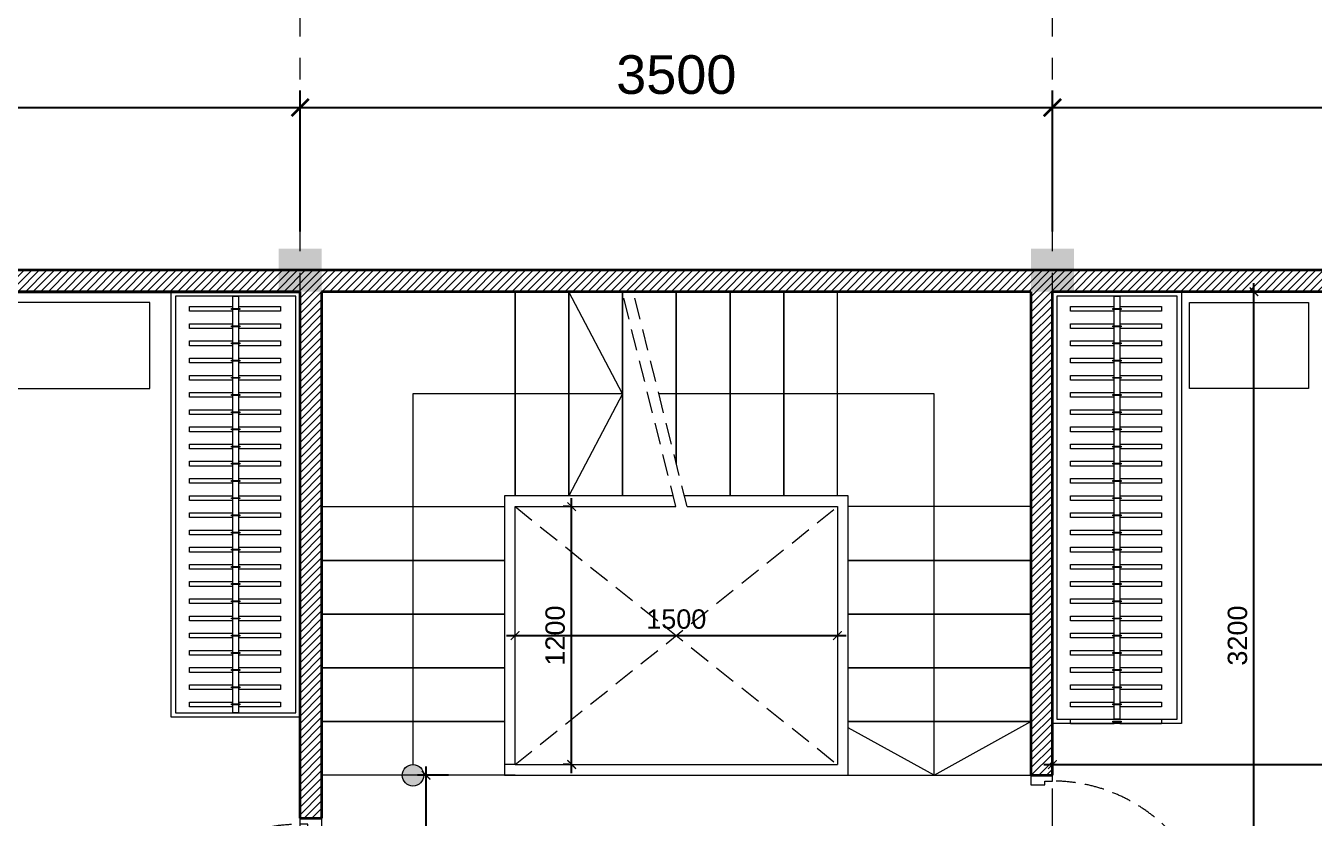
# Model space of a CAD drawing. Header units: inches. Extents: x 1198002 to 1275033, y 93432 to 197262.
# Drawn here: x 1251824 to 1257819, y 144554 to 148241 of the extents above; entities that cross this region are included whole.
import ezdxf

# ---------------------------------------------------------------- set-up
doc = ezdxf.new("R2010")
doc.units = ezdxf.units.IN
doc.header["$LTSCALE"] = 100
doc.header["$MEASUREMENT"] = 0
doc.header["$PDMODE"] = 35
doc.linetypes.add('CENTERX2', pattern=[4, 2.5, -0.5, 0.5, -0.5])
doc.linetypes.add('DASHEDX2', pattern=[1.5, 1, -0.5])
for name, color, linetype, lineweight in [('1', 1, 'Continuous', 18), ('183', 183, 'Continuous', 5), ('2', 2, 'Continuous', 13), ('4', 4, 'Continuous', 35), ('8', 252, 'Continuous', 5), ('8CUA', 8, 'Continuous', 5), ('9GRID', 251, 'CENTERX2', 5), ('9HIDDEN', 251, 'DASHEDX2', 5), ('DIM', 135, 'Continuous', 9)]:
    doc.layers.add(name, color=color, linetype=linetype, lineweight=lineweight)
doc.layers.add('13COLUMB', color=13, linetype='Continuous')
doc.styles.add('CVN', font='VHELVEN.TTF')
doc.dimstyles.new('D100', dxfattribs={"dimscale": 100, "dimtxt": 1.8, "dimasz": 0.8, "dimexe": 0.8, "dimexo": 0.8, "dimgap": 0.6, "dimtad": 1, "dimdec": 0, "dimrnd": 5, "dimzin": 12, "dimdsep": 46, "dimtxsty": 'CVN', "dimblk1": 'ARCHTICK', "dimblk2": 'ARCHTICK', "dimsah": 1, "dimcen": 0.8, "dimdle": 0.8, "dimclrd": 256, "dimclre": 256, "dimclrt": 7, "dimadec": 0, "dimazin": 3, "dimtfac": 1, "dimtdec": 0, "dimtix": 1, "dimtmove": 2, "dimatfit": 3, "dimldrblk": 'ARCHTICK', "dimfxl": 1, "dimtolj": 1, "dimarcsym": 0})
doc.dimstyles.new('D70', dxfattribs={"dimscale": 50, "dimtxt": 1.8, "dimasz": 0.8, "dimexe": 0.8, "dimexo": 0.8, "dimgap": 0.6, "dimtad": 1, "dimdec": 0, "dimrnd": 5, "dimzin": 12, "dimdsep": 46, "dimtxsty": 'CVN', "dimblk1": 'ARCHTICK', "dimblk2": 'ARCHTICK', "dimsah": 1, "dimcen": 0.8, "dimdle": 0.8, "dimclrd": 256, "dimclre": 256, "dimclrt": 7, "dimadec": 0, "dimazin": 3, "dimtfac": 1, "dimtdec": 0, "dimtix": 1, "dimtmove": 2, "dimatfit": 3, "dimldrblk": 'ARCHTICK', "dimfxl": 1, "dimtolj": 1, "dimarcsym": 0})

# ---------------------------------------------------------------- blocks, each defined once
blk = doc.blocks.new('*U176')
for points in [[(30, 0), (0, 0), (0, 111.1), (50, 111.1), (50, 40), (30, 40)], [(981.1, 0), (1011.1, 0), (1011.1, 111.1), (961.1, 111.1), (961.1, 40), (981.1, 40)]]:
    blk.add_lwpolyline(points, close=True)
blk.add_lwpolyline([(55, -80), (70, -80), (70, 0), (30, 0), (30, -80), (45, -80), (45, -60), (55, -60), (55, -80)])
at = {"layer": '8CUA'}
for p, q in [((30, -871.1), (30, -80)), ((70, -80), (70, -871.1))]:
    blk.add_line(p, q, dxfattribs=at)
at = {"layer": '8CUA', "const_width": 10}
for points in [[(50, -891.1), (50, -60)], [(20.3, -906.1), (9.6, -906.1), (9.6, -916.1), (20.3, -916.1)], [(55, -871.1), (70, -871.1), (70, -951.1), (30, -951.1), (30, -871.1), (45, -871.1), (45, -891.1), (55, -891.1), (55, -871.1)], [(79.7, -906.1), (90.4, -906.1), (90.4, -916.1), (79.7, -916.1)]]:
    blk.add_lwpolyline(points, dxfattribs=at)
for points in [[(-10.4, -941.1), (9.6, -936.1), (9.6, -791.1), (-5.4, -791.1)], [(110.4, -941.1), (90.4, -936.1), (90.4, -791.1), (105.4, -791.1)]]:
    blk.add_lwpolyline(points, close=True, dxfattribs=at)
at = {"layer": '8CUA'}
for centre, start, end in [((70, -911.1), 143.1301, 216.8699), ((30, -911.1), 323.1301, 36.8699)]:
    blk.add_arc(centre, 50, start, end, dxfattribs=at)
at = {"layer": '9HIDDEN', "lineweight": 5}
blk.add_arc((30, 0), 951.1, 270, 0, dxfattribs=at)
blk = doc.blocks.new('*U177')
for points in [[(30, 0), (0, 0), (0, 111.1), (50, 111.1), (50, 40), (30, 40)], [(870, 0), (900, 0), (900, 111.1), (850, 111.1), (850, 40), (870, 40)]]:
    blk.add_lwpolyline(points, close=True)
blk.add_lwpolyline([(55, -80), (70, -80), (70, 0), (30, 0), (30, -80), (45, -80), (45, -60), (55, -60), (55, -80)])
at = {"layer": '8CUA'}
for p, q in [((30, -760), (30, -80)), ((70, -80), (70, -760))]:
    blk.add_line(p, q, dxfattribs=at)
at = {"layer": '8CUA', "const_width": 10}
for points in [[(50, -780), (50, -60)], [(20.3, -795), (9.6, -795), (9.6, -805), (20.3, -805)], [(55, -760), (70, -760), (70, -840), (30, -840), (30, -760), (45, -760), (45, -780), (55, -780), (55, -760)], [(79.7, -795), (90.4, -795), (90.4, -805), (79.7, -805)]]:
    blk.add_lwpolyline(points, dxfattribs=at)
for points in [[(-10.4, -830), (9.6, -825), (9.6, -680), (-5.4, -680)], [(110.4, -830), (90.4, -825), (90.4, -680), (105.4, -680)]]:
    blk.add_lwpolyline(points, close=True, dxfattribs=at)
at = {"layer": '8CUA'}
for centre, start, end in [((70, -800), 143.1301, 216.8699), ((30, -800), 323.1301, 36.8699)]:
    blk.add_arc(centre, 50, start, end, dxfattribs=at)
at = {"layer": '9HIDDEN', "lineweight": 5}
blk.add_arc((30, 0), 840, 270, 0, dxfattribs=at)
blk = doc.blocks.new('*U68')
for points in [[(0, 0), (0, -600), (2008.5, -600), (2008.5, 0)], [(1988.5, -20), (1988.5, -580), (20, -580), (20, -20)]]:
    blk.add_lwpolyline(points, close=True)
at = {"ltscale": 6}
for points in [[(91.1, -286.9), (91.1, -84.8), (69.1, -84.8), (69.1, -286.9)], [(171.1, -286.9), (171.1, -84.8), (149.1, -84.8), (149.1, -286.9)], [(251.1, -286.9), (251.1, -84.8), (229.1, -84.8), (229.1, -286.9)], [(331.1, -286.9), (331.1, -84.8), (309.1, -84.8), (309.1, -286.9)], [(411.1, -286.9), (411.1, -84.8), (389.1, -84.8), (389.1, -286.9)], [(491.1, -286.9), (491.1, -84.8), (469.1, -84.8), (469.1, -286.9)], [(571.1, -286.9), (571.1, -84.8), (549.1, -84.8), (549.1, -286.9)], [(651.1, -286.9), (651.1, -84.8), (629.1, -84.8), (629.1, -286.9)], [(731.1, -286.9), (731.1, -84.8), (709.1, -84.8), (709.1, -286.9)], [(811.1, -286.9), (811.1, -84.8), (789.1, -84.8), (789.1, -286.9)], [(891.1, -286.9), (891.1, -84.8), (869.1, -84.8), (869.1, -286.9)], [(971.1, -286.9), (971.1, -84.8), (949.1, -84.8), (949.1, -286.9)], [(1051.1, -286.9), (1051.1, -84.8), (1029.1, -84.8), (1029.1, -286.9)], [(1131.1, -286.9), (1131.1, -84.8), (1109.1, -84.8), (1109.1, -286.9)], [(1211.1, -286.9), (1211.1, -84.8), (1189.1, -84.8), (1189.1, -286.9)], [(1291.1, -286.9), (1291.1, -84.8), (1269.1, -84.8), (1269.1, -286.9)], [(1371.1, -286.9), (1371.1, -84.8), (1349.1, -84.8), (1349.1, -286.9)], [(1451.1, -286.9), (1451.1, -84.8), (1429.1, -84.8), (1429.1, -286.9)], [(1531.1, -286.9), (1531.1, -84.8), (1509.1, -84.8), (1509.1, -286.9)], [(1611.1, -286.9), (1611.1, -84.8), (1589.1, -84.8), (1589.1, -286.9)], [(1691.1, -286.9), (1691.1, -84.8), (1669.1, -84.8), (1669.1, -286.9)], [(1771.1, -286.9), (1771.1, -84.8), (1749.1, -84.8), (1749.1, -286.9)], [(1851.1, -286.9), (1851.1, -84.8), (1829.1, -84.8), (1829.1, -286.9)], [(1931.1, -286.9), (1931.1, -84.8), (1909.1, -84.8), (1909.1, -286.9)], [(2011.1, -286.9), (2011.1, -84.8), (1989.1, -84.8), (1989.1, -286.9)], [(69.1, -313.3), (69.1, -507.9), (91.1, -507.9), (91.1, -313.3)], [(149.1, -313.3), (149.1, -507.9), (171.1, -507.9), (171.1, -313.3)], [(229.1, -313.3), (229.1, -507.9), (251.1, -507.9), (251.1, -313.3)], [(309.1, -313.3), (309.1, -507.9), (331.1, -507.9), (331.1, -313.3)], [(389.1, -313.3), (389.1, -507.9), (411.1, -507.9), (411.1, -313.3)], [(469.1, -313.3), (469.1, -507.9), (491.1, -507.9), (491.1, -313.3)], [(549.1, -313.3), (549.1, -507.9), (571.1, -507.9), (571.1, -313.3)], [(629.1, -313.3), (629.1, -507.9), (651.1, -507.9), (651.1, -313.3)], [(709.1, -313.3), (709.1, -507.9), (731.1, -507.9), (731.1, -313.3)], [(789.1, -313.3), (789.1, -507.9), (811.1, -507.9), (811.1, -313.3)], [(869.1, -313.3), (869.1, -507.9), (891.1, -507.9), (891.1, -313.3)], [(949.1, -313.3), (949.1, -507.9), (971.1, -507.9), (971.1, -313.3)], [(1029.1, -313.3), (1029.1, -507.9), (1051.1, -507.9), (1051.1, -313.3)], [(1109.1, -313.3), (1109.1, -507.9), (1131.1, -507.9), (1131.1, -313.3)], [(1189.1, -313.3), (1189.1, -507.9), (1211.1, -507.9), (1211.1, -313.3)], [(1269.1, -313.3), (1269.1, -507.9), (1291.1, -507.9), (1291.1, -313.3)], [(1349.1, -313.3), (1349.1, -507.9), (1371.1, -507.9), (1371.1, -313.3)], [(1429.1, -313.3), (1429.1, -507.9), (1451.1, -507.9), (1451.1, -313.3)], [(1509.1, -313.3), (1509.1, -507.9), (1531.1, -507.9), (1531.1, -313.3)], [(1589.1, -313.3), (1589.1, -507.9), (1611.1, -507.9), (1611.1, -313.3)], [(1669.1, -313.3), (1669.1, -507.9), (1691.1, -507.9), (1691.1, -313.3)], [(1749.1, -313.3), (1749.1, -507.9), (1771.1, -507.9), (1771.1, -313.3)], [(1829.1, -313.3), (1829.1, -507.9), (1851.1, -507.9), (1851.1, -313.3)], [(1909.1, -313.3), (1909.1, -507.9), (1931.1, -507.9), (1931.1, -313.3)], [(1989.1, -313.3), (1989.1, -507.9), (2011.1, -507.9), (2011.1, -313.3)]]:
    blk.add_lwpolyline(points, dxfattribs=at)
for points in [[(1988.5, -313.2), (1988.5, -286.8), (20, -286.9), (20, -313.3)], [(82.7, -280.8), (78.3, -280.8), (78.3, -319.6), (82.7, -319.6)], [(162.7, -280.8), (158.3, -280.8), (158.3, -319.6), (162.7, -319.6)], [(242.7, -280.8), (238.3, -280.8), (238.3, -319.6), (242.7, -319.6)], [(322.7, -280.8), (318.3, -280.8), (318.3, -319.6), (322.7, -319.6)], [(402.7, -280.8), (398.3, -280.8), (398.3, -319.6), (402.7, -319.6)], [(482.7, -280.8), (478.3, -280.8), (478.3, -319.6), (482.7, -319.6)], [(562.7, -280.8), (558.3, -280.8), (558.3, -319.6), (562.7, -319.6)], [(642.7, -280.8), (638.3, -280.8), (638.3, -319.6), (642.7, -319.6)], [(722.7, -280.8), (718.3, -280.8), (718.3, -319.6), (722.7, -319.6)], [(802.7, -280.8), (798.3, -280.8), (798.3, -319.6), (802.7, -319.6)], [(882.7, -280.8), (878.3, -280.8), (878.3, -319.6), (882.7, -319.6)], [(962.7, -280.8), (958.3, -280.8), (958.3, -319.6), (962.7, -319.6)], [(1042.7, -280.8), (1038.3, -280.8), (1038.3, -319.6), (1042.7, -319.6)], [(1122.7, -280.8), (1118.3, -280.8), (1118.3, -319.6), (1122.7, -319.6)], [(1202.7, -280.8), (1198.3, -280.8), (1198.3, -319.6), (1202.7, -319.6)], [(1282.7, -280.8), (1278.3, -280.8), (1278.3, -319.6), (1282.7, -319.6)], [(1362.7, -280.8), (1358.3, -280.8), (1358.3, -319.6), (1362.7, -319.6)], [(1442.7, -280.8), (1438.3, -280.8), (1438.3, -319.6), (1442.7, -319.6)], [(1522.7, -280.8), (1518.3, -280.8), (1518.3, -319.6), (1522.7, -319.6)], [(1602.7, -280.8), (1598.3, -280.8), (1598.3, -319.6), (1602.7, -319.6)], [(1682.7, -280.8), (1678.3, -280.8), (1678.3, -319.6), (1682.7, -319.6)], [(1762.7, -280.8), (1758.3, -280.8), (1758.3, -319.6), (1762.7, -319.6)], [(1842.7, -280.8), (1838.3, -280.8), (1838.3, -319.6), (1842.7, -319.6)], [(1922.7, -280.8), (1918.3, -280.8), (1918.3, -319.6), (1922.7, -319.6)], [(2002.7, -280.8), (1998.3, -280.8), (1998.3, -319.6), (2002.7, -319.6)]]:
    blk.add_lwpolyline(points, close=True, dxfattribs=at)
blk = doc.blocks.new('*U184')
for points in [[(0, 0), (0, -600), (1980, -600), (1980, 0)], [(1960, -20), (1960, -580), (20, -580), (20, -20)]]:
    blk.add_lwpolyline(points, close=True)
at = {"ltscale": 6}
for points in [[(91.1, -286.9), (91.1, -84.8), (69.1, -84.8), (69.1, -286.9)], [(171.1, -286.9), (171.1, -84.8), (149.1, -84.8), (149.1, -286.9)], [(251.1, -286.9), (251.1, -84.8), (229.1, -84.8), (229.1, -286.9)], [(331.1, -286.9), (331.1, -84.8), (309.1, -84.8), (309.1, -286.9)], [(411.1, -286.9), (411.1, -84.8), (389.1, -84.8), (389.1, -286.9)], [(491.1, -286.9), (491.1, -84.8), (469.1, -84.8), (469.1, -286.9)], [(571.1, -286.9), (571.1, -84.8), (549.1, -84.8), (549.1, -286.9)], [(651.1, -286.9), (651.1, -84.8), (629.1, -84.8), (629.1, -286.9)], [(731.1, -286.9), (731.1, -84.8), (709.1, -84.8), (709.1, -286.9)], [(811.1, -286.9), (811.1, -84.8), (789.1, -84.8), (789.1, -286.9)], [(891.1, -286.9), (891.1, -84.8), (869.1, -84.8), (869.1, -286.9)], [(971.1, -286.9), (971.1, -84.8), (949.1, -84.8), (949.1, -286.9)], [(1051.1, -286.9), (1051.1, -84.8), (1029.1, -84.8), (1029.1, -286.9)], [(1131.1, -286.9), (1131.1, -84.8), (1109.1, -84.8), (1109.1, -286.9)], [(1211.1, -286.9), (1211.1, -84.8), (1189.1, -84.8), (1189.1, -286.9)], [(1291.1, -286.9), (1291.1, -84.8), (1269.1, -84.8), (1269.1, -286.9)], [(1371.1, -286.9), (1371.1, -84.8), (1349.1, -84.8), (1349.1, -286.9)], [(1451.1, -286.9), (1451.1, -84.8), (1429.1, -84.8), (1429.1, -286.9)], [(1531.1, -286.9), (1531.1, -84.8), (1509.1, -84.8), (1509.1, -286.9)], [(1611.1, -286.9), (1611.1, -84.8), (1589.1, -84.8), (1589.1, -286.9)], [(1691.1, -286.9), (1691.1, -84.8), (1669.1, -84.8), (1669.1, -286.9)], [(1771.1, -286.9), (1771.1, -84.8), (1749.1, -84.8), (1749.1, -286.9)], [(1851.1, -286.9), (1851.1, -84.8), (1829.1, -84.8), (1829.1, -286.9)], [(1931.1, -286.9), (1931.1, -84.8), (1909.1, -84.8), (1909.1, -286.9)], [(69.1, -313.3), (69.1, -507.9), (91.1, -507.9), (91.1, -313.3)], [(149.1, -313.3), (149.1, -507.9), (171.1, -507.9), (171.1, -313.3)], [(229.1, -313.3), (229.1, -507.9), (251.1, -507.9), (251.1, -313.3)], [(309.1, -313.3), (309.1, -507.9), (331.1, -507.9), (331.1, -313.3)], [(389.1, -313.3), (389.1, -507.9), (411.1, -507.9), (411.1, -313.3)], [(469.1, -313.3), (469.1, -507.9), (491.1, -507.9), (491.1, -313.3)], [(549.1, -313.3), (549.1, -507.9), (571.1, -507.9), (571.1, -313.3)], [(629.1, -313.3), (629.1, -507.9), (651.1, -507.9), (651.1, -313.3)], [(709.1, -313.3), (709.1, -507.9), (731.1, -507.9), (731.1, -313.3)], [(789.1, -313.3), (789.1, -507.9), (811.1, -507.9), (811.1, -313.3)], [(869.1, -313.3), (869.1, -507.9), (891.1, -507.9), (891.1, -313.3)], [(949.1, -313.3), (949.1, -507.9), (971.1, -507.9), (971.1, -313.3)], [(1029.1, -313.3), (1029.1, -507.9), (1051.1, -507.9), (1051.1, -313.3)], [(1109.1, -313.3), (1109.1, -507.9), (1131.1, -507.9), (1131.1, -313.3)], [(1189.1, -313.3), (1189.1, -507.9), (1211.1, -507.9), (1211.1, -313.3)], [(1269.1, -313.3), (1269.1, -507.9), (1291.1, -507.9), (1291.1, -313.3)], [(1349.1, -313.3), (1349.1, -507.9), (1371.1, -507.9), (1371.1, -313.3)], [(1429.1, -313.3), (1429.1, -507.9), (1451.1, -507.9), (1451.1, -313.3)], [(1509.1, -313.3), (1509.1, -507.9), (1531.1, -507.9), (1531.1, -313.3)], [(1589.1, -313.3), (1589.1, -507.9), (1611.1, -507.9), (1611.1, -313.3)], [(1669.1, -313.3), (1669.1, -507.9), (1691.1, -507.9), (1691.1, -313.3)], [(1749.1, -313.3), (1749.1, -507.9), (1771.1, -507.9), (1771.1, -313.3)], [(1829.1, -313.3), (1829.1, -507.9), (1851.1, -507.9), (1851.1, -313.3)], [(1909.1, -313.3), (1909.1, -507.9), (1931.1, -507.9), (1931.1, -313.3)]]:
    blk.add_lwpolyline(points, dxfattribs=at)
for points in [[(1960, -313.2), (1960, -286.8), (20, -286.9), (20, -313.3)], [(82.7, -280.8), (78.3, -280.8), (78.3, -319.6), (82.7, -319.6)], [(162.7, -280.8), (158.3, -280.8), (158.3, -319.6), (162.7, -319.6)], [(242.7, -280.8), (238.3, -280.8), (238.3, -319.6), (242.7, -319.6)], [(322.7, -280.8), (318.3, -280.8), (318.3, -319.6), (322.7, -319.6)], [(402.7, -280.8), (398.3, -280.8), (398.3, -319.6), (402.7, -319.6)], [(482.7, -280.8), (478.3, -280.8), (478.3, -319.6), (482.7, -319.6)], [(562.7, -280.8), (558.3, -280.8), (558.3, -319.6), (562.7, -319.6)], [(642.7, -280.8), (638.3, -280.8), (638.3, -319.6), (642.7, -319.6)], [(722.7, -280.8), (718.3, -280.8), (718.3, -319.6), (722.7, -319.6)], [(802.7, -280.8), (798.3, -280.8), (798.3, -319.6), (802.7, -319.6)], [(882.7, -280.8), (878.3, -280.8), (878.3, -319.6), (882.7, -319.6)], [(962.7, -280.8), (958.3, -280.8), (958.3, -319.6), (962.7, -319.6)], [(1042.7, -280.8), (1038.3, -280.8), (1038.3, -319.6), (1042.7, -319.6)], [(1122.7, -280.8), (1118.3, -280.8), (1118.3, -319.6), (1122.7, -319.6)], [(1202.7, -280.8), (1198.3, -280.8), (1198.3, -319.6), (1202.7, -319.6)], [(1282.7, -280.8), (1278.3, -280.8), (1278.3, -319.6), (1282.7, -319.6)], [(1362.7, -280.8), (1358.3, -280.8), (1358.3, -319.6), (1362.7, -319.6)], [(1442.7, -280.8), (1438.3, -280.8), (1438.3, -319.6), (1442.7, -319.6)], [(1522.7, -280.8), (1518.3, -280.8), (1518.3, -319.6), (1522.7, -319.6)], [(1602.7, -280.8), (1598.3, -280.8), (1598.3, -319.6), (1602.7, -319.6)], [(1682.7, -280.8), (1678.3, -280.8), (1678.3, -319.6), (1682.7, -319.6)], [(1762.7, -280.8), (1758.3, -280.8), (1758.3, -319.6), (1762.7, -319.6)], [(1842.7, -280.8), (1838.3, -280.8), (1838.3, -319.6), (1842.7, -319.6)], [(1922.7, -280.8), (1918.3, -280.8), (1918.3, -319.6), (1922.7, -319.6)]]:
    blk.add_lwpolyline(points, close=True, dxfattribs=at)
blk = doc.blocks.new('ttucx')
at = {"layer": '9GRID', "ltscale": 2}
for p, q in [((1253101, 157774.6), (1253101, 167806.9)), ((1256601, 157774.6), (1256601, 167806.9))]:
    blk.add_line(p, q, dxfattribs=at)
blk.add_lwpolyline([(1243179, 165486.5), (1264296.3, 165486.5)], dxfattribs=at)
blk = doc.blocks.new('_ARCHTICK')
at = {"color": 0, "linetype": 'ByBlock', "const_width": 0.15}
blk.add_lwpolyline([(-0.5, -0.5), (0.5, 0.5)], dxfattribs=at)
blk = doc.blocks.new('*D245')
at = {"layer": 'Defpoints', "color": 0, "transparency": 16777216}
for p in [(1253101, 147860.5), (1249101, 147203.6), (1253101, 147203.6)]:
    blk.add_point(p, dxfattribs=at)
at = {"layer": 'DIM', "lineweight": -2, "transparency": 16777216}
for p, q in [((1249101, 147283.6), (1249101, 147940.5)), ((1253101, 147283.6), (1253101, 147940.5)), ((1249021, 147860.5), (1253181, 147860.5))]:
    blk.add_line(p, q, dxfattribs=at)
at = {"layer": 'DIM', "lineweight": -2, "transparency": 16777216, "xscale": 80, "yscale": 80, "zscale": 80, "rotation": 180}
blk.add_blockref('_ARCHTICK', (1249101, 147860.5), dxfattribs=at)
at = {"layer": 'DIM', "lineweight": -2, "transparency": 16777216, "xscale": 80, "yscale": 80, "zscale": 80}
blk.add_blockref('_ARCHTICK', (1253101, 147860.5), dxfattribs=at)
at = {"layer": 'DIM', "color": 7, "transparency": 16777216, "insert": (1251101, 148013), "char_height": 180, "attachment_point": 5, "style": 'CVN'}
blk.add_mtext('\\A1;4000', dxfattribs=at)
blk = doc.blocks.new('*D246')
at = {"layer": 'Defpoints', "color": 0, "transparency": 16777216}
for p in [(1256601, 147860.5), (1253101, 147203.6), (1256601, 147203.6)]:
    blk.add_point(p, dxfattribs=at)
at = {"layer": 'DIM', "lineweight": -2, "transparency": 16777216}
for p, q in [((1253101, 147283.6), (1253101, 147940.5)), ((1256601, 147283.6), (1256601, 147940.5)), ((1253021, 147860.5), (1256681, 147860.5))]:
    blk.add_line(p, q, dxfattribs=at)
at = {"layer": 'DIM', "lineweight": -2, "transparency": 16777216, "xscale": 80, "yscale": 80, "zscale": 80, "rotation": 180}
blk.add_blockref('_ARCHTICK', (1253101, 147860.5), dxfattribs=at)
at = {"layer": 'DIM', "lineweight": -2, "transparency": 16777216, "xscale": 80, "yscale": 80, "zscale": 80}
blk.add_blockref('_ARCHTICK', (1256601, 147860.5), dxfattribs=at)
at = {"layer": 'DIM', "color": 7, "transparency": 16777216, "insert": (1254851, 148013), "char_height": 180, "attachment_point": 5, "style": 'CVN'}
blk.add_mtext('\\A1;3500', dxfattribs=at)
blk = doc.blocks.new('*D247')
at = {"layer": 'Defpoints', "color": 0, "transparency": 16777216}
for p in [(1260201, 147860.5), (1256601, 147203.6), (1260201, 147203.6)]:
    blk.add_point(p, dxfattribs=at)
at = {"layer": 'DIM', "lineweight": -2, "transparency": 16777216}
for p, q in [((1256601, 147283.6), (1256601, 147940.5)), ((1260201, 147283.6), (1260201, 147940.5)), ((1256521, 147860.5), (1260281, 147860.5))]:
    blk.add_line(p, q, dxfattribs=at)
at = {"layer": 'DIM', "lineweight": -2, "transparency": 16777216, "xscale": 80, "yscale": 80, "zscale": 80, "rotation": 180}
blk.add_blockref('_ARCHTICK', (1256601, 147860.5), dxfattribs=at)
at = {"layer": 'DIM', "lineweight": -2, "transparency": 16777216, "xscale": 80, "yscale": 80, "zscale": 80}
blk.add_blockref('_ARCHTICK', (1260201, 147860.5), dxfattribs=at)
at = {"layer": 'DIM', "color": 7, "transparency": 16777216, "insert": (1258401, 148013), "char_height": 180, "attachment_point": 5, "style": 'CVN'}
blk.add_mtext('\\A1;3600', dxfattribs=at)
blk = doc.blocks.new('*D249')
at = {"layer": 'Defpoints', "color": 0, "transparency": 16777216}
for p in [(1249101, 148526.5), (1249101, 147103.6), (1262201, 147103.6)]:
    blk.add_point(p, dxfattribs=at)
at = {"layer": 'DIM', "lineweight": -2, "transparency": 16777216}
for p, q in [((1249101, 147183.6), (1249101, 148606.5)), ((1262201, 147183.6), (1262201, 148606.5)), ((1262281, 148526.5), (1249021, 148526.5))]:
    blk.add_line(p, q, dxfattribs=at)
at = {"layer": 'DIM', "lineweight": -2, "transparency": 16777216, "xscale": 80, "yscale": 80, "zscale": 80, "rotation": 180}
blk.add_blockref('_ARCHTICK', (1249101, 148526.5), dxfattribs=at)
at = {"layer": 'DIM', "lineweight": -2, "transparency": 16777216, "xscale": 80, "yscale": 80, "zscale": 80}
blk.add_blockref('_ARCHTICK', (1262201, 148526.5), dxfattribs=at)
at = {"layer": 'DIM', "color": 7, "transparency": 16777216, "insert": (1255651, 148679), "char_height": 180, "attachment_point": 5, "style": 'CVN'}
blk.add_mtext('\\A1;13100', dxfattribs=at)
blk = doc.blocks.new('*D299')
at = {"layer": 'Defpoints', "color": 0, "transparency": 16777216}
for p in [(1254101, 145403.6), (1255601, 145403.6), (1255601, 145403.6)]:
    blk.add_point(p, dxfattribs=at)
at = {"layer": 'DIM', "lineweight": -2, "transparency": 16777216}
blk.add_line((1254061, 145403.6), (1255641, 145403.6), dxfattribs=at)
at = {"layer": 'DIM', "lineweight": -2, "transparency": 16777216, "xscale": 40, "yscale": 40, "zscale": 40, "rotation": 180}
blk.add_blockref('_ARCHTICK', (1254101, 145403.6), dxfattribs=at)
at = {"layer": 'DIM', "lineweight": -2, "transparency": 16777216, "xscale": 40, "yscale": 40, "zscale": 40}
blk.add_blockref('_ARCHTICK', (1255601, 145403.6), dxfattribs=at)
at = {"layer": 'DIM', "color": 7, "transparency": 16777216, "insert": (1254851, 145479.9), "char_height": 90, "attachment_point": 5, "style": 'CVN'}
blk.add_mtext('\\A1;1500', dxfattribs=at)
blk = doc.blocks.new('*D300')
at = {"layer": 'Defpoints', "color": 0, "transparency": 16777216}
for p in [(1254364, 146003.6), (1254392.5, 146003.6), (1254392.5, 144803.6)]:
    blk.add_point(p, dxfattribs=at)
at = {"layer": 'DIM', "lineweight": -2, "transparency": 16777216}
for p, q in [((1254364, 144763.6), (1254364, 146043.6)), ((1254352.5, 146003.6), (1254324, 146003.6)), ((1254352.5, 144803.6), (1254324, 144803.6))]:
    blk.add_line(p, q, dxfattribs=at)
at = {"layer": 'DIM', "lineweight": -2, "transparency": 16777216, "xscale": 40, "yscale": 40, "zscale": 40}
for p, rotation in [((1254364, 146003.6), 90), ((1254364, 144803.6), 270)]:
    blk.add_blockref('_ARCHTICK', p, dxfattribs=dict(at, rotation=rotation))
at = {"layer": 'DIM', "color": 7, "transparency": 16777216, "insert": (1254287.7, 145403.6), "char_height": 90, "attachment_point": 5, "rotation": 90, "style": 'CVN'}
blk.add_mtext('\\A1;1200', dxfattribs=at)
blk = doc.blocks.new('*D303')
at = {"layer": 'Defpoints', "color": 0, "transparency": 16777216}
for p in [(1253687, 144753.6), (1253831, 144753.6), (1253201, 143643.6)]:
    blk.add_point(p, dxfattribs=at)
at = {"layer": 'DIM', "lineweight": -2, "transparency": 16777216}
for p, q in [((1253687, 143603.6), (1253687, 144793.6)), ((1253791, 144753.6), (1253647, 144753.6)), ((1253241, 143643.6), (1253727, 143643.6))]:
    blk.add_line(p, q, dxfattribs=at)
at = {"layer": 'DIM', "lineweight": -2, "transparency": 16777216, "xscale": 40, "yscale": 40, "zscale": 40}
for p, rotation in [((1253687, 144753.6), 90), ((1253687, 143643.6), 270)]:
    blk.add_blockref('_ARCHTICK', p, dxfattribs=dict(at, rotation=rotation))
at = {"layer": 'DIM', "color": 7, "transparency": 16777216, "insert": (1253610.7, 144198.6), "char_height": 90, "attachment_point": 5, "rotation": 90, "style": 'CVN'}
blk.add_mtext('\\A1;1110', dxfattribs=at)
blk = doc.blocks.new('*D304')
at = {"layer": 'Defpoints', "color": 0, "transparency": 16777216}
for p in [(1256601, 144909), (1260101, 144909), (1260101, 144803)]:
    blk.add_point(p, dxfattribs=at)
at = {"layer": 'DIM', "lineweight": -2, "transparency": 16777216}
for p, q in [((1256601, 144869), (1256601, 144763)), ((1260101, 144869), (1260101, 144763)), ((1256561, 144803), (1260141, 144803))]:
    blk.add_line(p, q, dxfattribs=at)
at = {"layer": 'DIM', "lineweight": -2, "transparency": 16777216, "xscale": 40, "yscale": 40, "zscale": 40, "rotation": 180}
blk.add_blockref('_ARCHTICK', (1256601, 144803), dxfattribs=at)
at = {"layer": 'DIM', "lineweight": -2, "transparency": 16777216, "xscale": 40, "yscale": 40, "zscale": 40}
blk.add_blockref('_ARCHTICK', (1260101, 144803), dxfattribs=at)
at = {"layer": 'DIM', "color": 7, "transparency": 16777216, "insert": (1258351, 144879.3), "char_height": 90, "attachment_point": 5, "style": 'CVN'}
blk.add_mtext('\\A1;3500', dxfattribs=at)
blk = doc.blocks.new('*D305')
at = {"layer": 'Defpoints', "color": 0, "transparency": 16777216}
for p in [(1257538.5, 147003.6), (1257606, 147003.6), (1257606, 143803.6)]:
    blk.add_point(p, dxfattribs=at)
at = {"layer": 'DIM', "lineweight": -2, "transparency": 16777216}
for p, q in [((1257566, 147003.6), (1257498.5, 147003.6)), ((1257538.5, 143763.6), (1257538.5, 147043.6)), ((1257566, 143803.6), (1257498.5, 143803.6))]:
    blk.add_line(p, q, dxfattribs=at)
at = {"layer": 'DIM', "lineweight": -2, "transparency": 16777216, "xscale": 40, "yscale": 40, "zscale": 40}
for p, rotation in [((1257538.5, 147003.6), 90), ((1257538.5, 143803.6), 270)]:
    blk.add_blockref('_ARCHTICK', p, dxfattribs=dict(at, rotation=rotation))
at = {"layer": 'DIM', "color": 7, "transparency": 16777216, "insert": (1257462.2, 145403.6), "char_height": 90, "attachment_point": 5, "rotation": 90, "style": 'CVN'}
blk.add_mtext('\\A1;3200', dxfattribs=at)

msp = doc.modelspace()

# ---------------------------------------------------------------- hatches: boundary and pattern name
at = {"layer": '8'}
h = msp.add_hatch(dxfattribs=at)
h.set_pattern_fill('ANSI31', color=256, scale=200)
h.paths.add_polyline_path([(1260201, 143103.6), (1260101, 143103.6), (1260101, 142503.6), (1259301, 142503.6), (1259301, 142203.6), (1256701, 142203.6), (1256701, 142503.6), (1255591, 142503.6), (1255591, 143803.6), (1255691, 143803.6), (1255691, 143903.6), (1255491, 143903.6), (1255491, 142203.6), (1253201, 142203.6), (1253201, 143643.6), (1253101, 143643.6), (1253101, 142203.6), (1249201, 142203.6), (1249201, 143203.6), (1249101, 143203.6), (1249101, 142103.6), (1260201, 142103.6)])
h.paths.add_polyline_path([(1255591, 142203.6), (1255591, 142403.6), (1255901, 142403.6), (1256501, 142403.6), (1256501, 142203.6), (1255901, 142203.6)], flags=16)
h.paths.add_polyline_path([(1259401, 142203.6), (1259401, 142403.6), (1260001, 142403.6), (1260001, 142203.6)], flags=16)
h.paths.add_polyline_path([(1260201, 143803.6), (1260101, 143803.6), (1256601, 143803.6), (1256601, 143943.6), (1256501, 143943.6), (1256501, 143703.6), (1256701, 143703.6), (1260101, 143703.6), (1260201, 143703.6)])
h.paths.add_polyline_path([(1260201, 147103.6), (1249101, 147103.6), (1248301, 147103.6), (1248301, 147003.6), (1249101, 147003.6), (1249201, 147003.6), (1253101, 147003.6), (1253101, 144553.6), (1253201, 144553.6), (1253201, 147003.6), (1256501, 147003.6), (1256501, 144753.6), (1256601, 144753.6), (1256601, 147003.6), (1260101, 147003.6), (1260101, 145003.6), (1260201, 145003.6)])
h.paths.add_polyline_path([(1249201, 143803.6), (1249101, 143803.6), (1249101, 143603.6), (1249201, 143603.6)], flags=17)
h = msp.add_hatch(color=256, dxfattribs=at)
h.dxf.hatch_style = 1
h.paths.add_polyline_path([(1253576, 144753.6, 1), (1253676, 144753.6, 1)])

# ---------------------------------------------------------------- linework, layer by layer
at = {"layer": '1'}
for points in [[(1254101, 146053.6), (1254101, 147003.6), (1253201, 147003.6), (1253201, 146003.6), (1254051, 146003.6)], [(1254351, 146053.6), (1254351, 147003.6), (1254101, 147003.6), (1254101, 146053.6)], [(1254601, 146053.6), (1254601, 147003.6), (1254351, 147003.6), (1254351, 146053.6)], [(1254851, 146203.6), (1254851, 147003.6), (1254601, 147003.6), (1254601, 146053.6)], [(1255101, 146053.6), (1255101, 147003.6), (1254851, 147003.6), (1254851, 146203.6)], [(1255351, 146053.6), (1255351, 147003.6), (1255101, 147003.6), (1255101, 146053.6)], [(1255601, 146053.6), (1255601, 147003.6), (1255351, 147003.6), (1255351, 146053.6)], [(1255601, 146053.6), (1255601, 147003.6), (1256501, 147003.6), (1256501, 146003.6), (1255651, 146003.6)], [(1254051, 145753.6), (1253201, 145753.6), (1253201, 146003.6), (1254051, 146003.6)], [(1255651, 145753.6), (1256501, 145753.6), (1256501, 146003.6), (1255651, 146003.6)], [(1254051, 145503.6), (1253201, 145503.6), (1253201, 145753.6), (1254051, 145753.6)], [(1255651, 145503.6), (1256501, 145503.6), (1256501, 145753.6), (1255651, 145753.6)], [(1254051, 145253.6), (1253201, 145253.6), (1253201, 145503.6), (1254051, 145503.6)], [(1255651, 145253.6), (1256501, 145253.6), (1256501, 145503.6), (1255651, 145503.6)], [(1254051, 145003.6), (1253201, 145003.6), (1253201, 145253.6), (1254051, 145253.6)], [(1255651, 145003.6), (1256501, 145003.6), (1256501, 145253.6), (1255651, 145253.6)], [(1254101, 144753.6), (1253201, 144753.6), (1253201, 145003.6), (1254051, 145003.6)], [(1255601, 144753.6), (1256501, 144753.6), (1256501, 145003.6), (1255651, 145003.6)]]:
    msp.add_lwpolyline(points, dxfattribs=at)
at = {"layer": '13COLUMB'}
for points in [[(1253201, 147003.6), (1253201, 147203.6), (1253001, 147003.6), (1253001, 147203.6)], [(1256701, 147003.6), (1256701, 147203.6), (1256501, 147003.6), (1256501, 147203.6)]]:
    msp.add_solid(points, dxfattribs=at)
at = {"layer": '183'}
for points in [[(1252401, 146953.6), (1251756.2, 146953.6), (1251756.2, 146553.6), (1252401, 146553.6)], [(1257239.3, 146953.6), (1257791.8, 146953.6), (1257791.8, 146553.6), (1257239.3, 146553.6)]]:
    msp.add_lwpolyline(points, close=True, dxfattribs=at)
at = {"layer": '2'}
for points in [[(1254837, 146053.6), (1254051, 146053.6), (1254051, 144753.6), (1254101, 144753.6)], [(1255601, 144753.6), (1255651, 144753.6), (1255651, 146053.6), (1254888.5, 146053.6)], [(1254101, 144803.6), (1254101, 146003.6), (1254849.5, 146003.6)], [(1254901, 146003.6), (1255601, 146003.6), (1255601, 144803.6)], [(1254101, 144803.6), (1254051, 144803.6)], [(1254101, 144803.6), (1255601, 144803.6)], [(1254101, 144753.6), (1255601, 144753.6)]]:
    msp.add_lwpolyline(points, dxfattribs=at)
at = {"layer": '4'}
for points in [[(1260201, 145003.6), (1260201, 147103.6), (1249101, 147103.6)], [(1249201, 147003.6), (1253101, 147003.6)], [(1253101, 147003.6), (1249201, 147003.6)], [(1253101, 144553.6), (1253101, 147003.6)], [(1253201, 147003.6), (1253201, 144553.6)], [(1256501, 147003.6), (1253201, 147003.6)], [(1256501, 147003.6), (1256501, 144753.6)], [(1256601, 144753.6), (1256601, 147003.6)], [(1260101, 145003.6), (1260101, 147003.6), (1256601, 147003.6)], [(1256501, 144753.6), (1256601, 144753.6)], [(1253101, 144553.6), (1253201, 144553.6)]]:
    msp.add_lwpolyline(points, dxfattribs=at)
at = {"layer": '8'}
for points in [[(1254601, 146528.6), (1254351, 147003.6)], [(1254601, 146528.6), (1253626, 146528.6), (1253626, 144803.6)], [(1254601, 146528.6), (1254351, 146053.6)], [(1256051, 144753.6), (1256051, 146528.6), (1254769.8, 146528.6)], [(1256051, 144753.6), (1255651, 144974.5)], [(1256051, 144753.6), (1256501, 145003.6)]]:
    msp.add_lwpolyline(points, dxfattribs=at)
msp.add_circle((1253626, 144753.6), 50, dxfattribs=at)
at = {"layer": '9HIDDEN'}
for points in [[(1254849.5, 146003.6), (1254599.5, 147003.6)], [(1254901, 146003.6), (1254651, 147003.6)], [(1254101, 146003.6), (1255601, 144803.6)], [(1254101, 144803.6), (1255601, 146003.6)]]:
    msp.add_lwpolyline(points, dxfattribs=at)

# ---------------------------------------------------------------- block references
at = {"layer": '183', "xscale": -1, "rotation": 90}
for name, p in [('*U184', (1252501, 147003.6)), ('*U68', (1256601, 147003.6))]:
    msp.add_blockref(name, p, dxfattribs=at)
at = {"layer": '9GRID'}
msp.add_blockref('ttucx', (0, -18382.9), dxfattribs=at)
at = {"layer": '9HIDDEN', "yscale": 0.8999976050108671, "zscale": 0.8999976050108671}
for name, p, xscale, rotation in [('*U177', (1256601, 143943.6), 0.8999976050108671, 90.00000000000001), ('*U176', (1253101, 143643.6), -0.8999976050108671, 270)]:
    msp.add_blockref(name, p, dxfattribs=dict(at, xscale=xscale, rotation=rotation))

# ---------------------------------------------------------------- dimensions: what is measured, and where the dimension line sits
at = {"layer": 'DIM'}
for base, p1, p2, dimstyle, picture, middle in [((1249101, 148526.5), (1262201, 147103.6), (1249101, 147103.6), 'D100', '*D249', (1255651, 148679)), ((1253101, 147860.5), (1249101, 147203.6), (1253101, 147203.6), 'D100', '*D245', (1251101, 148013)), ((1256601, 147860.5), (1253101, 147203.6), (1256601, 147203.6), 'D100', '*D246', (1254851, 148013)), ((1260201, 147860.5), (1256601, 147203.6), (1260201, 147203.6), 'D100', '*D247', (1258401, 148013)), ((1255601, 145403.6), (1254101, 145403.6), (1255601, 145403.6), 'D70', '*D299', (1254851, 145479.9)), ((1260101, 144803), (1256601, 144909), (1260101, 144909), 'D70', '*D304', (1258351, 144879.3))]:
    dim = msp.add_linear_dim(base=base, p1=p1, p2=p2, dimstyle=dimstyle, dxfattribs=at)
    dim.commit()
    dim.dimension.update_dxf_attribs({"geometry": picture, "text_midpoint": middle})
for base, p1, p2, picture, middle in [((1257538.5, 147003.6), (1257606, 143803.6), (1257606, 147003.6), '*D305', (1257462.2, 145403.6)), ((1254364, 146003.6), (1254392.5, 144803.6), (1254392.5, 146003.6), '*D300', (1254287.7, 145403.6)), ((1253687, 144753.6), (1253201, 143643.6), (1253831, 144753.6), '*D303', (1253610.7, 144198.6))]:
    dim = msp.add_linear_dim(base=base, p1=p1, p2=p2, angle=90, dimstyle='D70', dxfattribs=at)
    dim.commit()
    dim.dimension.update_dxf_attribs({"geometry": picture, "text_midpoint": middle})

doc.saveas('drawing.dxf')
